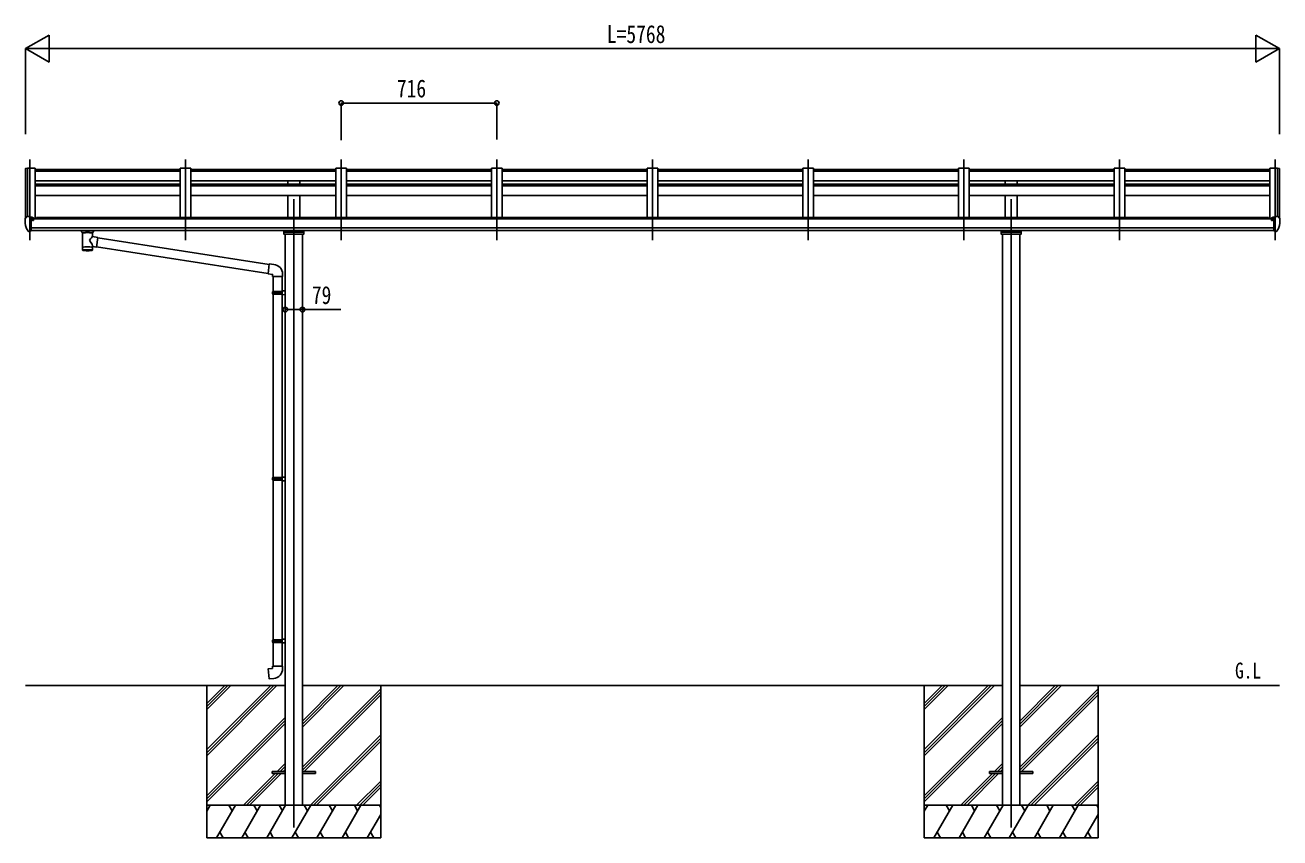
# Model space of a CAD drawing. Units: millimetres, scale not verified. Extents: x -10512 to 10512, y -7425 to 7425.
# Drawn here: x -3281 to 2491, y -3841 to -104 of the extents above; entities that cross this region are included whole.
import ezdxf
from ezdxf.enums import TextEntityAlignment as Align

# ---------------------------------------------------------------- set-up
doc = ezdxf.new("R2010")
doc.units = ezdxf.units.MM
doc.header["$LTSCALE"] = 30
for name, color, linetype in [('0-2_USER1', 3, 'Continuous'), ('0-3_YKK_12', 2, 'Continuous'), ('0-4_YKK_13', 4, 'Continuous'), ('0-5_YKK_A1', 4, 'Continuous'), ('0-6_YKK_D', 6, 'Continuous')]:
    doc.layers.add(name, color=color, linetype=linetype)
doc.styles.add('ＭＳ ゴシック', font='')
doc.styles.get('ＭＳ ゴシック').set_extended_font_data('MS Gothic')

msp = doc.modelspace()

# ---------------------------------------------------------------- linework, layer by layer
at = {"layer": '0-3_YKK_12'}
for p, q in [((-3258.62, -1093.59), (-3258.62, -722.76)), ((-2542.62, -1093.59), (-2542.62, -722.76)), ((-1826.62, -1093.59), (-1826.62, -722.76)), ((-1110.62, -1093.59), (-1110.62, -722.76)), ((-394.62, -1093.59), (-394.62, -722.76)), ((321.38, -1093.59), (321.38, -722.76)), ((1037.38, -1093.59), (1037.38, -722.76)), ((1753.38, -1093.59), (1753.38, -722.76)), ((2469.38, -1093.59), (2469.38, -722.76)), ((-2044.62, -904.25), (-2044.62, -3793.15)), ((1255.38, -904.25), (1255.38, -3793.15))]:
    msp.add_line(p, q, dxfattribs=at)
at = {"layer": '0-4_YKK_13'}
for p, q in [((-2567.62, -768.6), (-3233.62, -768.6)), ((-1851.62, -768.6), (-2517.62, -768.6)), ((-1135.62, -768.6), (-1801.62, -768.6)), ((-419.62, -768.6), (-1085.62, -768.6)), ((296.38, -768.6), (-369.62, -768.6)), ((1012.38, -768.6), (346.38, -768.6)), ((1728.38, -768.6), (1062.38, -768.6)), ((2444.38, -768.6), (1778.38, -768.6)), ((-3280.62, -994.09), (-3280.62, -994.72)), ((-3273.71, -985.29), (-3277.78, -991.09)), ((-3266.24, -1051.41), (-3275.99, -1036.03)), ((-3258.62, -1053.22), (-3258.62, -984.72)), ((-3257.12, -985.64), (-3258.62, -985.64)), ((-3252.12, -994.45), (-3258.62, -994.05)), ((-3257.12, -985.64), (-3257.12, -991.81)), ((-3247.45, -987.13), (-3257.12, -986.41)), ((-3257.12, -989.4), (-3243.12, -989.46)), ((-3247.65, -999.64), (-3247.12, -999.64)), ((-3247.12, -999.64), (-3246.82, -999.64)), ((-3246.62, -989.45), (-3246.62, -987.55)), ((-3242.12, -990.57), (-3242.12, -994.9)), ((2452.88, -990.57), (2452.88, -994.9)), ((2467.88, -989.4), (2453.88, -989.46)), ((2457.38, -989.45), (2457.38, -987.55)), ((2457.88, -999.64), (2457.58, -999.64)), ((2458.41, -999.64), (2457.88, -999.64)), ((2458.21, -987.13), (2467.88, -986.41)), ((2462.88, -994.45), (2469.38, -994.05)), ((2467.88, -985.64), (2469.38, -985.64)), ((2467.88, -985.64), (2467.88, -991.81)), ((2469.38, -1053.22), (2469.38, -984.72)), ((2477, -1051.41), (2486.75, -1036.03)), ((2484.47, -985.29), (2488.54, -991.09)), ((2491.38, -994.09), (2491.38, -994.72)), ((-3260.12, -1053.13), (-3263.83, -1052.9)), ((-3260.12, -1053.13), (-3258.62, -1053.22)), ((-3258.62, -1051.02), (-3258.12, -1051.02)), ((-3258.12, -1051.02), (-3257.62, -1050.02)), ((-3252.12, -1050.02), (-3257.62, -1050.02)), ((-3020.62, -1054.1), (-3020.62, -1047.98)), ((-3016.52, -1058.6), (-3016.54, -1138.89)), ((-2970.72, -1076.17), (-2970.72, -1058.59)), ((-2945.5, -1080.08), (-2970.72, -1076.16)), ((-2966.62, -1054.1), (-2966.62, -1047.98)), ((-2945.5, -1080.08), (-2952.52, -1125.34)), ((-2158.2, -1204.28), (-2945.81, -1082.09)), ((-2088.12, -1055.39), (-2001.12, -1055.39)), ((1211.88, -1055.39), (1298.88, -1055.39)), ((2462.88, -1050.02), (2468.38, -1050.02)), ((2468.88, -1051.02), (2468.38, -1050.02)), ((2469.38, -1051.02), (2468.88, -1051.02)), ((2470.88, -1053.13), (2469.38, -1053.22)), ((2470.88, -1053.13), (2474.59, -1052.9)), ((-2970.7, -1138.89), (-2970.72, -1122.26)), ((-2970.72, -1122.51), (-2952.52, -1125.34)), ((-2161.87, -1246.21), (-2952.25, -1123.6)), ((-2137.2, -1204.23), (-2158.04, -1202.41)), ((-2142.12, -1259.98), (-2096.12, -1259.98)), ((-2140.12, -1259.98), (-2140.12, -1328.44)), ((-2098.12, -1259.98), (-2098.12, -1325.88)), ((-2096.12, -1259.98), (-2096.12, -1249.06)), ((-2100.12, -1325.94), (-2084.12, -1325.47)), ((-2100.12, -1327.94), (-2100.12, -1325.94)), ((-2084.12, -1325.47), (-2084.12, -1343.41)), ((-2142.12, -1330.44), (-2141.12, -1328.44)), ((-2142.12, -1330.44), (-2098.12, -1330.44)), ((-2142.12, -1330.44), (-2142.12, -1338.44)), ((-2142.12, -1338.44), (-2098.12, -1338.44)), ((-2142.12, -1338.44), (-2141.12, -1340.44)), ((-2141.12, -1328.44), (-2098.12, -1328.44)), ((-2141.12, -1340.44), (-2098.12, -1340.44)), ((-2140.12, -1340.44), (-2140.12, -2184.63)), ((-2102.6, -1330.44), (-2103.03, -1328.44)), ((-2100.12, -1327.94), (-2098.12, -1327.94)), ((-2100.12, -1342.94), (-2100.12, -1340.94)), ((-2100.12, -1342.94), (-2084.12, -1343.41)), ((-2098.12, -1343), (-2098.12, -2182.07)), ((-2142.12, -2186.63), (-2141.12, -2184.63)), ((-2142.12, -2186.63), (-2098.12, -2186.63)), ((-2142.12, -2186.63), (-2142.12, -2194.63)), ((-2141.12, -2184.63), (-2098.12, -2184.63)), ((-2102.6, -2186.63), (-2103.03, -2184.63)), ((-2100.12, -2182.13), (-2084.12, -2181.66)), ((-2100.12, -2184.13), (-2100.12, -2182.13)), ((-2100.12, -2184.13), (-2098.12, -2184.13)), ((-2084.12, -2181.66), (-2084.12, -2199.6)), ((-2142.12, -2194.63), (-2098.12, -2194.63)), ((-2142.12, -2194.63), (-2141.12, -2196.63)), ((-2141.12, -2196.63), (-2098.12, -2196.63)), ((-2140.12, -2196.63), (-2140.12, -2929.79)), ((-2100.12, -2199.13), (-2100.12, -2197.13)), ((-2100.12, -2199.13), (-2084.12, -2199.6)), ((-2098.12, -2199.19), (-2098.12, -2927.23)), ((-2142.12, -2931.79), (-2141.12, -2929.79)), ((-2142.12, -2931.79), (-2098.12, -2931.79)), ((-2142.12, -2931.79), (-2142.12, -2939.79)), ((-2142.12, -2939.79), (-2098.12, -2939.79)), ((-2142.12, -2939.79), (-2141.12, -2941.79)), ((-2141.12, -2929.79), (-2098.12, -2929.79)), ((-2141.12, -2941.79), (-2098.12, -2941.79)), ((-2140.12, -2941.79), (-2140.12, -3051.79)), ((-2102.6, -2931.79), (-2103.03, -2929.79)), ((-2100.12, -2927.29), (-2084.12, -2926.82)), ((-2100.12, -2929.29), (-2100.12, -2927.29)), ((-2100.12, -2929.29), (-2098.12, -2929.29)), ((-2100.12, -2944.29), (-2100.12, -2942.29)), ((-2084.12, -2926.82), (-2084.12, -2944.76)), ((-2100.12, -2944.29), (-2084.12, -2944.76)), ((-2098.12, -2944.35), (-2098.12, -3051.79)), ((-2142.12, -3051.79), (-2096.12, -3051.79)), ((-2142.12, -3061.79), (-2142.12, -3051.79)), ((-2096.12, -3051.79), (-2096.12, -3062.71)), ((-2144.62, -3536.25), (-2144.62, -3545.25)), ((-2144.62, -3536.25), (-2084.12, -3536.25)), ((-2144.62, -3545.25), (-2084.12, -3545.25)), ((-2005.12, -3536.25), (-1944.62, -3536.25)), ((-2005.12, -3545.25), (-1944.62, -3545.25)), ((-1944.62, -3536.25), (-1944.62, -3545.25)), ((1155.38, -3536.25), (1155.38, -3545.25)), ((1155.38, -3536.25), (1215.88, -3536.25)), ((1155.38, -3545.25), (1215.88, -3545.25)), ((1294.88, -3536.25), (1355.38, -3536.25)), ((1294.88, -3545.25), (1355.38, -3545.25)), ((1355.38, -3536.25), (1355.38, -3545.25))]:
    msp.add_line(p, q, dxfattribs=at)
for points in [[(-3258.62, -984.72), (-3270.62, -984.72), (-3272.95, -984.86)], [(-3258.62, -1039.33), (-3255.46, -1038.92), (-3252.12, -1038.49)], [(-3252.12, -1050.02), (-3252.12, -991.81), (-3257.12, -991.81)], [(-3247.45, -987.13), (-3247.28, -987.15), (-3247.12, -987.18), (-3246.98, -987.23), (-3246.85, -987.28), (-3246.75, -987.34), (-3246.68, -987.41), (-3246.64, -987.48), (-3246.62, -987.55)], [(-3246.82, -998.45), (-3246.82, -999.64), (-3242.12, -999.64)], [(-3242.12, -998.02), (-3242.12, -999.64), (-3241.65, -999.64)], [(2452.88, -998.02), (2452.88, -999.64), (2452.41, -999.64)], [(2457.58, -998.45), (2457.58, -999.64), (2452.88, -999.64)], [(2458.21, -987.13), (2458.04, -987.15), (2457.88, -987.18), (2457.74, -987.23), (2457.61, -987.28), (2457.51, -987.34), (2457.44, -987.41), (2457.39, -987.48), (2457.38, -987.55)], [(2462.88, -1050.02), (2462.88, -991.81), (2467.88, -991.81)], [(2469.38, -1039.33), (2466.22, -1038.92), (2462.88, -1038.49)], [(2469.38, -984.72), (2481.38, -984.72), (2483.71, -984.86)], [(-3020.58, -1054.15), (-3020.61, -1053.8), (-3020.36, -1052.84), (-3019.84, -1051.96), (-3019.03, -1051.12), (-3017.92, -1050.32), (-3016.52, -1049.6)], [(-3020.58, -1054.04), (-3020.61, -1054.4), (-3020.36, -1055.35), (-3019.84, -1056.24), (-3019.03, -1057.08), (-3017.92, -1057.87), (-3016.52, -1058.6)], [(-2970.72, -1049.61), (-2970.49, -1049.7), (-2969.13, -1050.44), (-2968.02, -1051.28), (-2967.26, -1052.15), (-2966.8, -1053.05), (-2966.63, -1053.94)], [(-2970.72, -1058.59), (-2970.49, -1058.49), (-2969.13, -1057.76), (-2968.02, -1056.91), (-2967.26, -1056.04), (-2966.8, -1055.14), (-2966.63, -1054.26)], [(-1998.12, -1048.06), (-1998.12, -1064.65), (-2091.12, -1064.65), (-2091.12, -1048.06)], [(1301.88, -1048.06), (1301.88, -1064.65), (1208.88, -1064.65), (1208.88, -1048.06)], [(-2158.04, -1202.41), (-2162.04, -1248.24), (-2142.12, -1249.98), (-2142.12, -1259.98)], [(-2102.6, -1330.44), (-2102.6, -1338.44), (-2103.03, -1340.44)], [(-2100.12, -1340.94), (-2098.12, -1340.94), (-2098.12, -1327.94)], [(-2102.6, -2186.63), (-2102.6, -2194.63), (-2103.03, -2196.63)], [(-2100.12, -2197.13), (-2098.12, -2197.13), (-2098.12, -2184.13)], [(-2102.6, -2931.79), (-2102.6, -2939.79), (-2103.03, -2941.79)], [(-2100.12, -2942.29), (-2098.12, -2942.29), (-2098.12, -2929.29)], [(-2137.2, -3107.54), (-2158.04, -3109.36), (-2162.04, -3063.53), (-2142.12, -3061.79)]]:
    msp.add_lwpolyline(points, dxfattribs=at)
for centre, radius, start, end in [((-3277.62, -994.09), 3, 93, 180), ((-3088.13, -994.72), 192.49, 180.0008, 192.1233), ((-3273.39, -1034.53), 3, 191.83348, 210), ((-3272.89, -985.86), 1, 93.5, 145), ((-3244.62, -999.64), 2.5, 151.64236, 180), ((-3244.62, -999.64), 2.5, 0, 151.64236), ((2455.38, -999.64), 2.5, 28.35764, 180), ((2455.38, -999.64), 2.5, 0, 28.35764), ((2483.65, -985.86), 1, 35, 86.5), ((2484.15, -1034.53), 3, 330, 348.16652), ((2298.89, -994.72), 192.49, 347.8767, 359.9992), ((2488.38, -994.09), 3, 0, 87), ((-3263.65, -1049.91), 3, 210, 266.5), ((-3003.55, -1099.31), 51.38, 92.46126, 104.61963), ((-2983.67, -1099.31), 51.38, 75.38037, 87.53874), ((2474.41, -1049.91), 3, 273.5, 330), ((-2141.12, -1249.06), 45, 0, 85), ((-2141.12, -3062.71), 45, 275, 0)]:
    msp.add_arc(centre, radius, start, end, dxfattribs=at)
for centre, major_axis, ratio, start_param, end_param in [((-3243.12, -990.57), (-0.02, 1.1), 0.906239, 4.6917496, 6.2625459), ((2453.88, -990.57), (0.02, 1.1), 0.906239, 0.0206394, 1.5914357), ((-2993.62, -1059.79), (-22.91, -0.42), 0.072511, 4.711586, 6.2823824), ((-2993.6, -1058.16), (-22.91, -0.42), 0.072511, 4.711586, 6.2823824), ((-2993.65, -1058.17), (22.92, -0.42), 0.07247, 0.0008089, 1.5716053), ((-2993.65, -1059.79), (22.92, -0.42), 0.07247, 0.0008089, 1.5716053), ((-2993.62, -1095.72), (-22.81, 26.62), 0.234429, 3.1563334, 4.5976381), ((-2991.07, -1098.37), (20.32, 22.25), 0.045535, 4.9756507, 6.2441899), ((-2982.62, -1054.1), (16, 0), 0.361356, 0, 0.0194874), ((-2982.62, -1054.1), (16, 0), 0.361356, 6.2636979, 6.2831853), ((-2993.62, -1138.89), (22.92, 0), 0.101955, 6.2829723, 9.4248207), ((-2993.62, -1138.89), (22.92, 0), 0.101955, 3.1415499, 6.2833984), ((-2993.62, -1126.45), (22.91, 0), 0.122865, 6.2831853, 9.424778)]:
    msp.add_ellipse(centre, major_axis=major_axis, ratio=ratio, start_param=start_param, end_param=end_param, dxfattribs=at)
at = {"layer": '0-5_YKK_A1'}
for p, q in [((-3278.61, -763.7), (-3278.62, -991.26)), ((-3277.67, -762.82), (-3269.84, -762.41)), ((-3269.62, -762.49), (-3269.62, -984.72)), ((-3269.54, -762.6), (-3268.92, -764.22)), ((-3233.62, -762.4), (-3233.62, -994.9)), ((-3233.62, -775.4), (-2567.62, -775.4)), ((-2567.62, -988.19), (-2567.62, -762.4)), ((-2567.62, -762.4), (-2517.62, -762.4)), ((-2517.62, -988.19), (-2517.62, -762.4)), ((-2517.62, -775.4), (-1851.62, -775.4)), ((-1851.62, -762.4), (-1851.62, -988.19)), ((-1851.62, -762.4), (-1801.62, -762.4)), ((-1801.62, -762.4), (-1801.62, -988.19)), ((-1801.62, -775.4), (-1135.62, -775.4)), ((-1135.62, -762.4), (-1135.62, -988.19)), ((-1135.62, -762.4), (-1085.62, -762.4)), ((-1085.62, -762.4), (-1085.62, -988.19)), ((-1085.62, -775.4), (-419.62, -775.4)), ((-419.62, -762.4), (-419.62, -988.19)), ((-419.62, -762.4), (-369.62, -762.4)), ((-369.62, -762.4), (-369.62, -988.19)), ((-369.62, -775.4), (296.38, -775.4)), ((296.38, -762.4), (296.38, -988.19)), ((296.38, -762.4), (346.38, -762.4)), ((346.38, -762.4), (346.38, -988.19)), ((346.38, -775.4), (1012.38, -775.4)), ((1012.38, -762.4), (1012.38, -988.19)), ((1012.38, -762.4), (1062.38, -762.4)), ((1062.38, -762.4), (1062.38, -988.19)), ((1062.38, -775.4), (1728.38, -775.4)), ((1728.38, -762.4), (1728.38, -988.19)), ((1728.38, -762.4), (1778.38, -762.4)), ((1778.38, -762.4), (1778.38, -988.19)), ((1778.38, -775.4), (2444.38, -775.4)), ((2444.38, -762.4), (2444.38, -994.9)), ((2480.3, -762.6), (2479.68, -764.22)), ((2480.38, -762.49), (2480.38, -984.72)), ((2488.43, -762.82), (2480.6, -762.41)), ((2489.37, -763.7), (2489.38, -991.26)), ((-3233.62, -820.4), (-2567.62, -820.4)), ((-3233.62, -835.34), (-2567.62, -835.34)), ((-3233.62, -843.77), (-2567.62, -843.77)), ((-2518.1, -838.15), (-2517.62, -838.15)), ((-2517.62, -820.4), (-1851.62, -820.4)), ((-2517.62, -835.34), (-1851.62, -835.34)), ((-2517.62, -843.77), (-1851.62, -843.77)), ((-2072.12, -835.34), (-2072.12, -820.4)), ((-2017.12, -835.34), (-2017.12, -820.4)), ((-1801.62, -820.4), (-1135.62, -820.4)), ((-1801.62, -835.34), (-1135.62, -835.34)), ((-1801.62, -843.77), (-1135.62, -843.77)), ((-1085.62, -820.4), (-419.62, -820.4)), ((-1085.62, -835.34), (-419.62, -835.34)), ((-1085.62, -843.77), (-419.62, -843.77)), ((-369.62, -820.4), (296.38, -820.4)), ((-369.62, -835.34), (296.38, -835.34)), ((-369.62, -843.77), (296.38, -843.77)), ((346.38, -820.4), (1012.38, -820.4)), ((346.38, -835.34), (1012.38, -835.34)), ((346.38, -843.77), (1012.38, -843.77)), ((1062.38, -820.4), (1728.38, -820.4)), ((1062.38, -835.34), (1728.38, -835.34)), ((1062.38, -843.77), (1728.38, -843.77)), ((1227.88, -835.34), (1227.88, -820.4)), ((1282.88, -835.34), (1282.88, -820.4)), ((1778.38, -820.4), (2444.38, -820.4)), ((1778.38, -835.34), (2444.38, -835.34)), ((1778.38, -843.77), (2444.38, -843.77)), ((-3233.62, -887.78), (-2567.62, -887.78)), ((-2517.62, -887.78), (-1851.62, -887.78)), ((-2072.12, -988.19), (-2072.12, -887.78)), ((-2017.12, -988.19), (-2017.12, -887.78)), ((-1801.62, -887.78), (-1135.62, -887.78)), ((-1085.62, -887.78), (-419.62, -887.78)), ((-369.62, -887.78), (296.38, -887.78)), ((346.38, -887.78), (1012.38, -887.78)), ((1062.38, -887.78), (1728.38, -887.78)), ((1227.88, -988.19), (1227.88, -887.78)), ((1282.88, -988.19), (1282.88, -887.78)), ((1778.38, -887.78), (2444.38, -887.78)), ((2462.88, -994.9), (-3252.12, -994.9)), ((-3252.12, -1036.12), (2462.88, -1036.12)), ((-3228.62, -994.9), (-3228.62, -988.19)), ((2439.38, -988.19), (-3228.62, -988.19)), ((2439.38, -994.9), (2439.38, -988.19)), ((2462.88, -1047.98), (-3252.12, -1047.9)), ((-2084.12, -1064.65), (-2084.12, -3690.75)), ((-2005.12, -1064.65), (-2005.12, -3690.75)), ((1215.88, -1064.65), (1215.88, -3690.75)), ((1294.88, -1064.65), (1294.88, -3690.75)), ((-3278.62, -3140.75), (-2084.12, -3140.75)), ((-2444.62, -3140.75), (-2444.62, -3840.74)), ((-2444.62, -3434.92), (-2150.44, -3140.75)), ((-2444.62, -3449.06), (-2136.3, -3140.75)), ((-2444.62, -3463.21), (-2122.16, -3140.75)), ((-2444.62, -3251.08), (-2334.29, -3140.75)), ((-2444.62, -3236.93), (-2348.43, -3140.75)), ((-2444.62, -3222.79), (-2362.57, -3140.75)), ((-2005.12, -3140.75), (1215.88, -3140.75)), ((-2005.12, -3332.08), (-1813.79, -3140.75)), ((-2005.12, -3317.93), (-1827.93, -3140.75)), ((-2005.12, -3303.79), (-1842.07, -3140.75)), ((-2005.12, -3515.92), (-1644.62, -3155.42)), ((-2005.12, -3530.06), (-1644.62, -3169.57)), ((-1644.62, -3140.75), (-1644.62, -3840.74)), ((855.38, -3140.75), (855.38, -3840.74)), ((855.38, -3434.92), (1149.56, -3140.75)), ((855.38, -3449.06), (1163.7, -3140.75)), ((855.38, -3463.21), (1177.84, -3140.75)), ((855.38, -3251.08), (965.71, -3140.75)), ((855.38, -3236.93), (951.57, -3140.75)), ((855.38, -3222.79), (937.43, -3140.75)), ((1294.88, -3140.75), (2489.38, -3140.75)), ((1294.88, -3332.08), (1486.21, -3140.75)), ((1294.88, -3317.93), (1472.07, -3140.75)), ((1294.88, -3303.79), (1457.93, -3140.75)), ((1294.88, -3515.92), (1655.38, -3155.42)), ((1294.88, -3530.06), (1655.38, -3169.57)), ((1655.38, -3140.75), (1655.38, -3840.74)), ((-1997.16, -3536.25), (-1644.62, -3183.71)), ((1302.84, -3536.25), (1655.38, -3183.71)), ((-2444.62, -3647.05), (-2084.12, -3286.56)), ((855.38, -3647.05), (1215.88, -3286.56)), ((-2444.62, -3661.2), (-2084.12, -3300.7)), ((-2444.62, -3675.34), (-2084.12, -3314.84)), ((855.38, -3661.2), (1215.88, -3300.7)), ((855.38, -3675.34), (1215.88, -3314.84)), ((-1967.81, -3690.74), (-1644.62, -3367.56)), ((-1953.67, -3690.74), (-1644.62, -3381.7)), ((-1939.53, -3690.74), (-1644.62, -3395.84)), ((1332.19, -3690.74), (1655.38, -3367.56)), ((1346.33, -3690.74), (1655.38, -3381.7)), ((1360.47, -3690.74), (1655.38, -3395.84)), ((-2121.68, -3536.25), (-2084.12, -3498.69)), ((-2107.54, -3536.25), (-2084.12, -3512.83)), ((1178.32, -3536.25), (1215.88, -3498.69)), ((1192.46, -3536.25), (1215.88, -3512.83)), ((-2276.18, -3690.74), (-2130.68, -3545.25)), ((-2262.04, -3690.74), (-2116.54, -3545.25)), ((-2247.89, -3690.74), (-2102.39, -3545.25)), ((-2093.39, -3536.25), (-2084.12, -3526.97)), ((1023.82, -3690.74), (1169.32, -3545.25)), ((1037.96, -3690.74), (1183.46, -3545.25)), ((1052.11, -3690.74), (1197.61, -3545.25)), ((1206.61, -3536.25), (1215.88, -3526.97)), ((-1755.68, -3690.74), (-1644.62, -3579.69)), ((-1741.54, -3690.74), (-1644.62, -3593.83)), ((-1727.39, -3690.74), (-1644.62, -3607.97)), ((1544.32, -3690.74), (1655.38, -3579.69)), ((1558.46, -3690.74), (1655.38, -3593.83)), ((1572.61, -3690.74), (1655.38, -3607.97)), ((-1644.62, -3690.74), (-2444.62, -3690.74)), ((-2444.62, -3718.25), (-2428.74, -3690.74)), ((-2399.87, -3840.74), (-2313.27, -3690.74)), ((-2328.27, -3716.73), (-2343.27, -3690.74)), ((-2284.4, -3840.74), (-2197.8, -3690.74)), ((-2212.8, -3716.73), (-2227.8, -3690.74)), ((-2168.93, -3840.74), (-2082.33, -3690.74)), ((-2097.33, -3716.73), (-2112.33, -3690.74)), ((-2053.46, -3840.74), (-1966.86, -3690.74)), ((-1981.86, -3716.73), (-1996.86, -3690.74)), ((-1937.99, -3840.74), (-1851.39, -3690.74)), ((-1866.39, -3716.73), (-1881.39, -3690.74)), ((-1822.52, -3840.74), (-1735.92, -3690.74)), ((-1765.92, -3690.74), (-1750.92, -3716.73)), ((-1650.45, -3690.74), (-1644.62, -3700.84)), ((1655.38, -3690.74), (855.38, -3690.74)), ((855.38, -3718.25), (871.26, -3690.74)), ((900.13, -3840.74), (986.73, -3690.74)), ((971.73, -3716.73), (956.73, -3690.74)), ((1015.6, -3840.74), (1102.2, -3690.74)), ((1087.2, -3716.73), (1072.2, -3690.74)), ((1131.07, -3840.74), (1217.67, -3690.74)), ((1202.67, -3716.73), (1187.67, -3690.74)), ((1246.54, -3840.74), (1333.14, -3690.74)), ((1318.14, -3716.73), (1303.14, -3690.74)), ((1362.01, -3840.74), (1448.61, -3690.74)), ((1433.61, -3716.73), (1418.61, -3690.74)), ((1477.48, -3840.74), (1564.08, -3690.74)), ((1534.08, -3690.74), (1549.08, -3716.73)), ((1649.55, -3690.74), (1655.38, -3700.84)), ((-1707.05, -3840.74), (-1644.62, -3732.61)), ((1592.95, -3840.74), (1655.38, -3732.61)), ((-2444.62, -3840.74), (-1644.62, -3840.74)), ((-2384.88, -3814.77), (-2369.88, -3840.74)), ((-2269.41, -3814.77), (-2254.41, -3840.74)), ((-2153.93, -3814.76), (-2138.93, -3840.74)), ((-2038.46, -3814.76), (-2023.47, -3840.74)), ((-1922.99, -3814.76), (-1908, -3840.74)), ((-1807.52, -3814.77), (-1792.53, -3840.74)), ((-1692.06, -3814.77), (-1677.06, -3840.74)), ((855.38, -3840.74), (1655.38, -3840.74)), ((915.12, -3814.77), (930.12, -3840.74)), ((1030.59, -3814.77), (1045.59, -3840.74)), ((1146.07, -3814.76), (1161.07, -3840.74)), ((1261.54, -3814.76), (1276.53, -3840.74)), ((1377.01, -3814.76), (1392, -3840.74)), ((1492.48, -3814.77), (1507.47, -3840.74)), ((1607.94, -3814.77), (1622.94, -3840.74))]:
    msp.add_line(p, q, dxfattribs=at)
for points in [[(-3268.92, -984.72), (-3268.92, -762.4), (-3233.62, -762.4)], [(2479.68, -984.72), (2479.68, -762.4), (2444.38, -762.4)]]:
    msp.add_lwpolyline(points, dxfattribs=at)
for centre in [(-3244.65, -999.64), (2455.41, -999.64)]:
    msp.add_circle(centre, 3, dxfattribs=at)
for centre, radius, start, end in [((-3277.62, -763.82), 1, 93, 173.32986), ((-3269.82, -762.71), 0.301, 21.06327, 92.86679), ((2480.58, -762.71), 0.3, 86.98858, 159), ((2488.38, -763.82), 1, 6.67014, 87)]:
    msp.add_arc(centre, radius, start, end, dxfattribs=at)
at = {"layer": '0-6_YKK_D'}
for p, q in [((-3278.62, -212.4), (-3170.37, -149.9)), ((-3170.37, -274.9), (-3170.37, -149.9)), ((2489.38, -212.4), (2381.13, -149.9)), ((2381.13, -149.9), (2381.13, -274.9)), ((-3278.62, -605.72), (-3278.62, -211.4)), ((-3278.62, -212.4), (-3170.37, -274.9)), ((-3278.62, -212.4), (-3062.11, -212.4)), ((-3153.62, -212.4), (2364.38, -212.4)), ((2489.38, -212.4), (2272.87, -212.4)), ((2489.38, -212.4), (2381.13, -274.9)), ((2489.38, -605.72), (2489.38, -211.4)), ((-1826.62, -633.3), (-1826.62, -461.4)), ((-1110.62, -630.41), (-1110.62, -461.4)), ((-1826.62, -462.4), (-1110.62, -462.4))]:
    msp.add_line(p, q, dxfattribs=at)
msp.add_lwpolyline([(-2084.12, -1412.18), (-2005.12, -1412.18), (-1828.62, -1412.18)], dxfattribs=at)
for centre in [(-1826.62, -462.4), (-1110.62, -462.4), (-2084.12, -1412.18), (-2005.12, -1412.18)]:
    msp.add_circle(centre, 10.62, dxfattribs=at)

# ---------------------------------------------------------------- texts
at = {"layer": '0-2_USER1', "style": 'ＭＳ ゴシック', "width": 0.8}
msp.add_text('G.L', height=73.31, dxfattribs=at).set_placement((2285.05, -3130.14), align=Align.BOTTOM_LEFT)
at = {"layer": '0-6_YKK_D', "style": 'ＭＳ ゴシック', "width": 0.8}
for s, p in [('L=5768', (-604.62, -211.4)), ('716', (-1570.62, -461.4)), ('79', (-1961.62, -1411.18))]:
    msp.add_text(s, height=82.48, dxfattribs=at).set_placement(p, align=Align.BOTTOM_LEFT)

doc.saveas('drawing.dxf')
